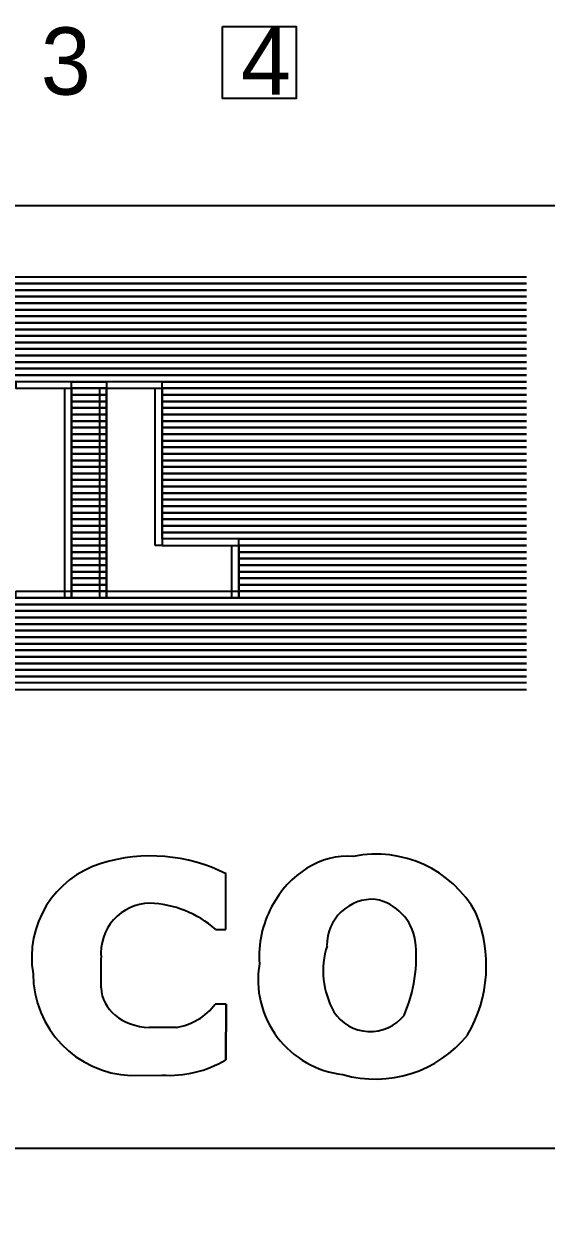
# Model space of a CAD drawing. Extents: x 0 to 841, y 0 to 594.
# Drawn here: x 703.8 to 719.43, y 82.26 to 117.85 of the extents above; entities that cross this region are included whole.
import ezdxf

# ---------------------------------------------------------------- set-up
doc = ezdxf.new("R2010")
doc.units = 0
doc.layers.add('01-LIN-025-A', color=7, linetype='Continuous')
doc.layers.add('35-TXT-025', color=7, linetype='Continuous')

# ---------------------------------------------------------------- blocks, each defined once
blk = doc.blocks.new('VETHOF')
at = {"layer": '35-TXT-025'}
for p, q in [((16.407, -2.528), (16.407, -1.499)), ((16.22, -2.528), (16.407, -2.528)), ((14.097, -3.616), (14.097, -3.06)), ((16.415, -3.918), (16.211, -3.918)), ((16.415, -3.918), (16.407, -4.947)), ((16.407, -4.948), (16.415, -3.918)), ((15.492, -4.352), (14.986, -4.352)), ((14.643, -5.242), (15.222, -5.234))]:
    blk.add_line(p, q, dxfattribs=at)
for centre, radius, start, end in [((14.626, -3.048), 1.822, 106.958, 189.6818), ((15.014, -4.273), 3.108, 63.2083, 107.2021), ((19.2, -3.25), 2.119, 29.0189, 101.4145), ((19.137, -2.818), 0.849, 86.3191, 180.85), ((19.017, -2.877), 0.922, 8.7879, 79.0575), ((15.013, -2.963), 0.922, 90.9584, 186.0164), ((14.917, -4.022), 1.983, 48.9228, 87.6766), ((18.973, -3.032), 1.945, 151.7643, 183.9277), ((18.681, -3.2), 2.566, 329.8764, 22.4066), ((19.789, -3.297), 1.571, 162.7412, 208.9148), ((17.228, -3.042), 2.718, 336.4872, 6.4609), ((18.785, -3.459), 1.777, 170.4912, 263.3791), ((14.727, -3.347), 1.897, 180.2152, 267.4856), ((15.301, -3.221), 1.146, 279.5929, 322.5462), ((19.092, -3.62), 0.807, 212.7849, 321.122), ((19.185, -3.106), 2.203, 254.0775, 321.1567), ((15.365, -3.227), 2.012, 265.9477, 301.2036)]:
    blk.add_arc(centre, radius, start, end, dxfattribs=at)
for centre, major_axis, ratio, start_param, end_param in [((18.683, -3.227), (0, 2.058), 0.822978, 6.225398, 7.281168), ((15.03, -3.614), (-0.934, 0), 0.790089, 0.002176, 1.522775)]:
    blk.add_ellipse(centre, major_axis=major_axis, ratio=ratio, start_param=start_param, end_param=end_param, dxfattribs=at)

msp = doc.modelspace()

# ---------------------------------------------------------------- linework, layer by layer
at = {"layer": '01-LIN-025-A'}
msp.add_line((648.723, 112.418), (829.276, 112.418), dxfattribs=at)
for points in [[(709.741, 117.769), (711.952, 117.769), (711.952, 115.624), (709.741, 115.624)], [(648.81, 84.229), (829.271, 84.229), (829.271, 10.406), (648.81, 10.406)]]:
    msp.add_lwpolyline(points, close=True, dxfattribs=at)
for points in [[(659.387, 110.283), (718.839, 110.283)], [(718.839, 110.087), (659.387, 110.087), (659.387, 110.283)], [(659.387, 110.283), (718.839, 110.283)], [(718.839, 110.087), (659.387, 110.087), (659.387, 110.283)], [(659.387, 110.087), (718.839, 110.087)], [(718.839, 109.891), (659.387, 109.891), (659.387, 110.087)], [(659.387, 109.891), (718.839, 109.891)], [(718.839, 109.695), (659.387, 109.695), (659.387, 109.891)], [(667.723, 109.695), (718.839, 109.695)], [(718.839, 109.499), (667.723, 109.499), (667.723, 109.695)], [(667.931, 109.499), (718.839, 109.499)], [(718.839, 109.304), (667.931, 109.304), (667.931, 109.499)], [(668.139, 109.304), (718.839, 109.304)], [(718.839, 109.108), (668.139, 109.108), (668.139, 109.304)], [(668.139, 109.304), (718.839, 109.304)], [(718.839, 109.108), (668.139, 109.108), (668.139, 109.304)], [(668.348, 109.108), (718.839, 109.108)], [(718.839, 108.912), (668.348, 108.912), (668.348, 109.108)], [(668.557, 108.912), (718.839, 108.912)], [(718.839, 108.717), (668.557, 108.717), (668.557, 108.912)], [(668.765, 108.717), (718.839, 108.717)], [(718.839, 108.52), (668.765, 108.52), (668.765, 108.717)], [(668.973, 108.52), (718.839, 108.52)], [(718.839, 108.324), (668.973, 108.324), (668.973, 108.52)], [(669.182, 108.324), (718.839, 108.324)], [(718.839, 108.129), (669.182, 108.129), (669.182, 108.324)], [(669.39, 108.129), (718.839, 108.129)], [(718.839, 107.933), (669.39, 107.933), (669.39, 108.129)], [(669.598, 108.129), (718.839, 108.129)], [(718.839, 107.933), (669.598, 107.933), (669.598, 108.129)], [(669.807, 107.933), (718.839, 107.933)], [(718.839, 107.737), (669.807, 107.737), (669.807, 107.933)], [(670.015, 107.737), (718.839, 107.737)], [(718.839, 107.541), (670.015, 107.541), (670.015, 107.737)], [(670.432, 107.541), (718.839, 107.541)], [(718.839, 107.346), (670.432, 107.346), (670.432, 107.541)], [(678.143, 107.346), (718.839, 107.346)], [(718.839, 107.15), (678.143, 107.15), (678.143, 107.346)], [(705.232, 107.15), (703.565, 107.15), (703.565, 106.954), (705.232, 106.954), (705.232, 107.15)], [(705.232, 107.15), (706.274, 107.15), (706.274, 106.954), (705.232, 106.954), (705.232, 107.15)], [(707.941, 107.15), (706.274, 107.15), (706.274, 106.954), (707.941, 106.954), (707.941, 107.15)], [(707.941, 107.15), (718.839, 107.15)], [(718.839, 106.954), (707.941, 106.954), (707.941, 107.15)], [(705.024, 100.687), (705.024, 106.954), (705.232, 106.954), (705.232, 100.687), (705.024, 100.687)], [(705.232, 106.954), (706.274, 106.954), (706.274, 106.758), (705.232, 106.758), (705.232, 106.954)], [(705.232, 106.954), (706.274, 106.954), (706.274, 106.758), (705.232, 106.758), (705.232, 106.954)], [(706.066, 106.954), (706.066, 100.687), (706.274, 100.687), (706.274, 106.954), (706.066, 106.954)], [(707.733, 102.254), (707.733, 106.954), (707.941, 106.954), (707.941, 102.254), (707.733, 102.254)], [(707.941, 106.954), (718.839, 106.954)], [(718.839, 106.758), (707.941, 106.758), (707.941, 106.954)], [(707.941, 106.954), (718.839, 106.954)], [(718.839, 106.758), (707.941, 106.758), (707.941, 106.954)], [(705.232, 106.758), (706.274, 106.758), (706.274, 106.562), (705.232, 106.562), (705.232, 106.758)], [(705.232, 106.562), (706.274, 106.562), (706.274, 106.366), (705.232, 106.366), (705.232, 106.562)], [(707.941, 106.758), (718.839, 106.758)], [(718.839, 106.562), (707.941, 106.562), (707.941, 106.758)], [(707.941, 106.562), (718.839, 106.562)], [(718.839, 106.366), (707.941, 106.366), (707.941, 106.562)], [(705.232, 106.366), (706.274, 106.366), (706.274, 106.17), (705.232, 106.17), (705.232, 106.366)], [(705.232, 106.17), (706.274, 106.17), (706.274, 105.975), (705.232, 105.975), (705.232, 106.17)], [(707.941, 106.366), (718.839, 106.366)], [(718.839, 106.17), (707.941, 106.17), (707.941, 106.366)], [(707.941, 106.17), (718.839, 106.17)], [(718.839, 105.975), (707.941, 105.975), (707.941, 106.17)], [(705.232, 105.975), (706.274, 105.975), (706.274, 105.779), (705.232, 105.779), (705.232, 105.975)], [(705.232, 105.975), (706.274, 105.975), (706.274, 105.779), (705.232, 105.779), (705.232, 105.975)], [(705.232, 105.779), (706.274, 105.779), (706.274, 105.583), (705.232, 105.583), (705.232, 105.779)], [(707.941, 105.975), (718.839, 105.975)], [(718.839, 105.779), (707.941, 105.779), (707.941, 105.975)], [(707.941, 105.975), (718.839, 105.975)], [(718.839, 105.779), (707.941, 105.779), (707.941, 105.975)], [(707.941, 105.779), (718.839, 105.779)], [(718.839, 105.583), (707.941, 105.583), (707.941, 105.779)], [(705.232, 105.583), (706.274, 105.583), (706.274, 105.387), (705.232, 105.387), (705.232, 105.583)], [(705.232, 105.387), (706.274, 105.387), (706.274, 105.191), (705.232, 105.191), (705.232, 105.387)], [(707.941, 105.583), (718.839, 105.583)], [(718.839, 105.387), (707.941, 105.387), (707.941, 105.583)], [(707.941, 105.387), (718.839, 105.387)], [(718.839, 105.191), (707.941, 105.191), (707.941, 105.387)], [(705.232, 105.191), (706.274, 105.191), (706.274, 104.995), (705.232, 104.995), (705.232, 105.191)], [(707.941, 105.191), (718.839, 105.191)], [(718.839, 104.995), (707.941, 104.995), (707.941, 105.191)], [(705.232, 104.995), (706.274, 104.995), (706.274, 104.799), (705.232, 104.799), (705.232, 104.995)], [(705.232, 104.799), (706.274, 104.799), (706.274, 104.604), (705.232, 104.604), (705.232, 104.799)], [(705.232, 104.799), (706.274, 104.799), (706.274, 104.604), (705.232, 104.604), (705.232, 104.799)], [(707.941, 104.995), (718.839, 104.995)], [(718.839, 104.799), (707.941, 104.799), (707.941, 104.995)], [(707.941, 104.799), (718.839, 104.799)], [(718.839, 104.604), (707.941, 104.604), (707.941, 104.799)], [(707.941, 104.799), (718.839, 104.799)], [(718.839, 104.604), (707.941, 104.604), (707.941, 104.799)], [(705.232, 104.604), (706.274, 104.604), (706.274, 104.408), (705.232, 104.408), (705.232, 104.604)], [(705.232, 104.408), (706.274, 104.408), (706.274, 104.212), (705.232, 104.212), (705.232, 104.408)], [(707.941, 104.604), (718.839, 104.604)], [(718.839, 104.408), (707.941, 104.408), (707.941, 104.604)], [(707.941, 104.408), (718.839, 104.408)], [(718.839, 104.212), (707.941, 104.212), (707.941, 104.408)], [(705.232, 104.212), (706.274, 104.212), (706.274, 104.017), (705.232, 104.017), (705.232, 104.212)], [(705.232, 104.017), (706.274, 104.017), (706.274, 103.82), (705.232, 103.82), (705.232, 104.017)], [(707.941, 104.212), (718.839, 104.212)], [(718.839, 104.017), (707.941, 104.017), (707.941, 104.212)], [(707.941, 104.017), (718.839, 104.017)], [(718.839, 103.82), (707.941, 103.82), (707.941, 104.017)], [(705.232, 103.82), (706.274, 103.82), (706.274, 103.624), (705.232, 103.624), (705.232, 103.82)], [(705.232, 103.82), (706.274, 103.82), (706.274, 103.624), (705.232, 103.624), (705.232, 103.82)], [(705.232, 103.624), (706.274, 103.624), (706.274, 103.428), (705.232, 103.428), (705.232, 103.624)], [(707.941, 103.82), (718.839, 103.82)], [(718.839, 103.624), (707.941, 103.624), (707.941, 103.82)], [(707.941, 103.82), (718.839, 103.82)], [(718.839, 103.624), (707.941, 103.624), (707.941, 103.82)], [(707.941, 103.624), (718.839, 103.624)], [(718.839, 103.428), (707.941, 103.428), (707.941, 103.624)], [(705.232, 103.428), (706.274, 103.428), (706.274, 103.233), (705.232, 103.233), (705.232, 103.428)], [(707.941, 103.428), (718.839, 103.428)], [(718.839, 103.233), (707.941, 103.233), (707.941, 103.428)], [(705.232, 103.233), (706.274, 103.233), (706.274, 103.037), (705.232, 103.037), (705.232, 103.233)], [(705.232, 103.037), (706.274, 103.037), (706.274, 102.841), (705.232, 102.841), (705.232, 103.037)], [(707.941, 103.233), (718.839, 103.233)], [(718.839, 103.037), (707.941, 103.037), (707.941, 103.233)], [(707.941, 103.037), (718.839, 103.037)], [(718.839, 102.841), (707.941, 102.841), (707.941, 103.037)], [(705.232, 102.841), (706.274, 102.841), (706.274, 102.646), (705.232, 102.646), (705.232, 102.841)], [(705.232, 102.646), (706.274, 102.646), (706.274, 102.45), (705.232, 102.45), (705.232, 102.646)], [(705.232, 102.646), (706.274, 102.646), (706.274, 102.45), (705.232, 102.45), (705.232, 102.646)], [(707.941, 102.841), (718.839, 102.841)], [(718.839, 102.646), (707.941, 102.646), (707.941, 102.841)], [(707.941, 102.646), (718.839, 102.646)], [(718.839, 102.45), (707.941, 102.45), (707.941, 102.646)], [(707.941, 102.646), (718.839, 102.646)], [(718.839, 102.45), (707.941, 102.45), (707.941, 102.646)], [(705.232, 102.45), (706.274, 102.45), (706.274, 102.254), (705.232, 102.254), (705.232, 102.45)], [(705.232, 102.254), (706.274, 102.254), (706.274, 102.058), (705.232, 102.058), (705.232, 102.254)], [(710.234, 102.45), (707.941, 102.45), (707.941, 102.254), (710.234, 102.254), (710.234, 102.45)], [(710.025, 100.687), (710.025, 102.254), (710.234, 102.254), (710.234, 100.687), (710.025, 100.687)], [(710.234, 102.45), (718.839, 102.45)], [(718.839, 102.254), (710.234, 102.254), (710.234, 102.45)], [(710.234, 102.254), (718.839, 102.254)], [(718.839, 102.058), (710.234, 102.058), (710.234, 102.254)], [(705.232, 102.058), (706.274, 102.058), (706.274, 101.862), (705.232, 101.862), (705.232, 102.058)], [(705.232, 101.862), (706.274, 101.862), (706.274, 101.666), (705.232, 101.666), (705.232, 101.862)], [(710.234, 102.058), (718.839, 102.058)], [(718.839, 101.862), (710.234, 101.862), (710.234, 102.058)], [(710.234, 101.862), (718.839, 101.862)], [(718.839, 101.666), (710.234, 101.666), (710.234, 101.862)], [(705.232, 101.666), (706.274, 101.666), (706.274, 101.47), (705.232, 101.47), (705.232, 101.666)], [(705.232, 101.666), (706.274, 101.666), (706.274, 101.47), (705.232, 101.47), (705.232, 101.666)], [(705.232, 101.47), (706.274, 101.47), (706.274, 101.275), (705.232, 101.275), (705.232, 101.47)], [(710.234, 101.666), (718.839, 101.666)], [(718.839, 101.47), (710.234, 101.47), (710.234, 101.666)], [(710.234, 101.666), (718.839, 101.666)], [(718.839, 101.47), (710.234, 101.47), (710.234, 101.666)], [(710.234, 101.47), (718.839, 101.47)], [(718.839, 101.275), (710.234, 101.275), (710.234, 101.47)], [(705.232, 101.275), (706.274, 101.275), (706.274, 101.079), (705.232, 101.079), (705.232, 101.275)], [(710.234, 101.275), (718.839, 101.275)], [(718.839, 101.079), (710.234, 101.079), (710.234, 101.275)], [(703.565, 100.883), (705.232, 100.883), (705.232, 100.687), (703.565, 100.687), (703.565, 100.883)], [(705.232, 101.079), (706.274, 101.079), (706.274, 100.883), (705.232, 100.883), (705.232, 101.079)], [(705.232, 100.883), (706.274, 100.883), (706.274, 100.687), (705.232, 100.687), (705.232, 100.883)], [(706.274, 100.883), (710.234, 100.883), (710.234, 100.687), (706.274, 100.687), (706.274, 100.883)], [(710.234, 101.079), (718.839, 101.079)], [(718.839, 100.883), (710.234, 100.883), (710.234, 101.079)], [(710.234, 100.883), (718.839, 100.883)], [(718.839, 100.687), (710.234, 100.687), (710.234, 100.883)], [(670.224, 100.491), (718.839, 100.491)], [(718.839, 100.295), (670.224, 100.295), (670.224, 100.491)], [(670.432, 100.491), (718.839, 100.491)], [(718.839, 100.295), (670.432, 100.295), (670.432, 100.491)], [(678.35, 100.687), (718.839, 100.687)], [(718.839, 100.491), (678.35, 100.491), (678.35, 100.687)], [(669.598, 100.099), (718.839, 100.099)], [(718.839, 99.904), (669.598, 99.904), (669.598, 100.099)], [(669.807, 100.295), (718.839, 100.295)], [(718.839, 100.099), (669.807, 100.099), (669.807, 100.295)], [(668.765, 99.708), (718.839, 99.708)], [(718.839, 99.512), (668.765, 99.512), (668.765, 99.708)], [(669.182, 99.904), (718.839, 99.904)], [(718.839, 99.708), (669.182, 99.708), (669.182, 99.904)], [(659.387, 99.512), (718.839, 99.512)], [(718.839, 99.317), (659.387, 99.317), (659.387, 99.512)], [(667.931, 99.512), (718.839, 99.512)], [(718.839, 99.317), (667.931, 99.317), (667.931, 99.512)], [(659.387, 99.317), (718.839, 99.317)], [(718.839, 99.12), (659.387, 99.12), (659.387, 99.317)], [(659.387, 99.12), (718.839, 99.12)], [(718.839, 98.924), (659.387, 98.924), (659.387, 99.12)], [(659.387, 98.924), (718.839, 98.924)], [(718.839, 98.728), (659.387, 98.728), (659.387, 98.924)], [(659.387, 98.728), (718.839, 98.728)], [(718.839, 98.533), (659.387, 98.533), (659.387, 98.728)], [(659.387, 98.533), (718.839, 98.533)], [(718.839, 98.337), (659.387, 98.337), (659.387, 98.533)], [(659.387, 98.337), (718.839, 98.337)], [(718.839, 98.141), (659.387, 98.141), (659.387, 98.337)], [(659.387, 98.337), (718.839, 98.337)], [(718.839, 98.141), (659.387, 98.141), (659.387, 98.337)], [(718.839, 98.141), (659.387, 98.141), (659.387, 97.946), (718.839, 97.946)]]:
    msp.add_lwpolyline(points, dxfattribs=at)

# ---------------------------------------------------------------- block references
at = {"layer": '35-TXT-025', "xscale": 1.6105100000000008, "yscale": 1.6105100000000006}
msp.add_blockref('VETHOF', (683.416, 94.845), dxfattribs=at)

# ---------------------------------------------------------------- texts
at = {"layer": '01-LIN-025-A'}
msp.add_text('Acceptance Code:  1      1B      2A      2      3      4  ', height=2.0126, dxfattribs=at).set_placement((653.298, 115.734))

doc.saveas('drawing.dxf')
